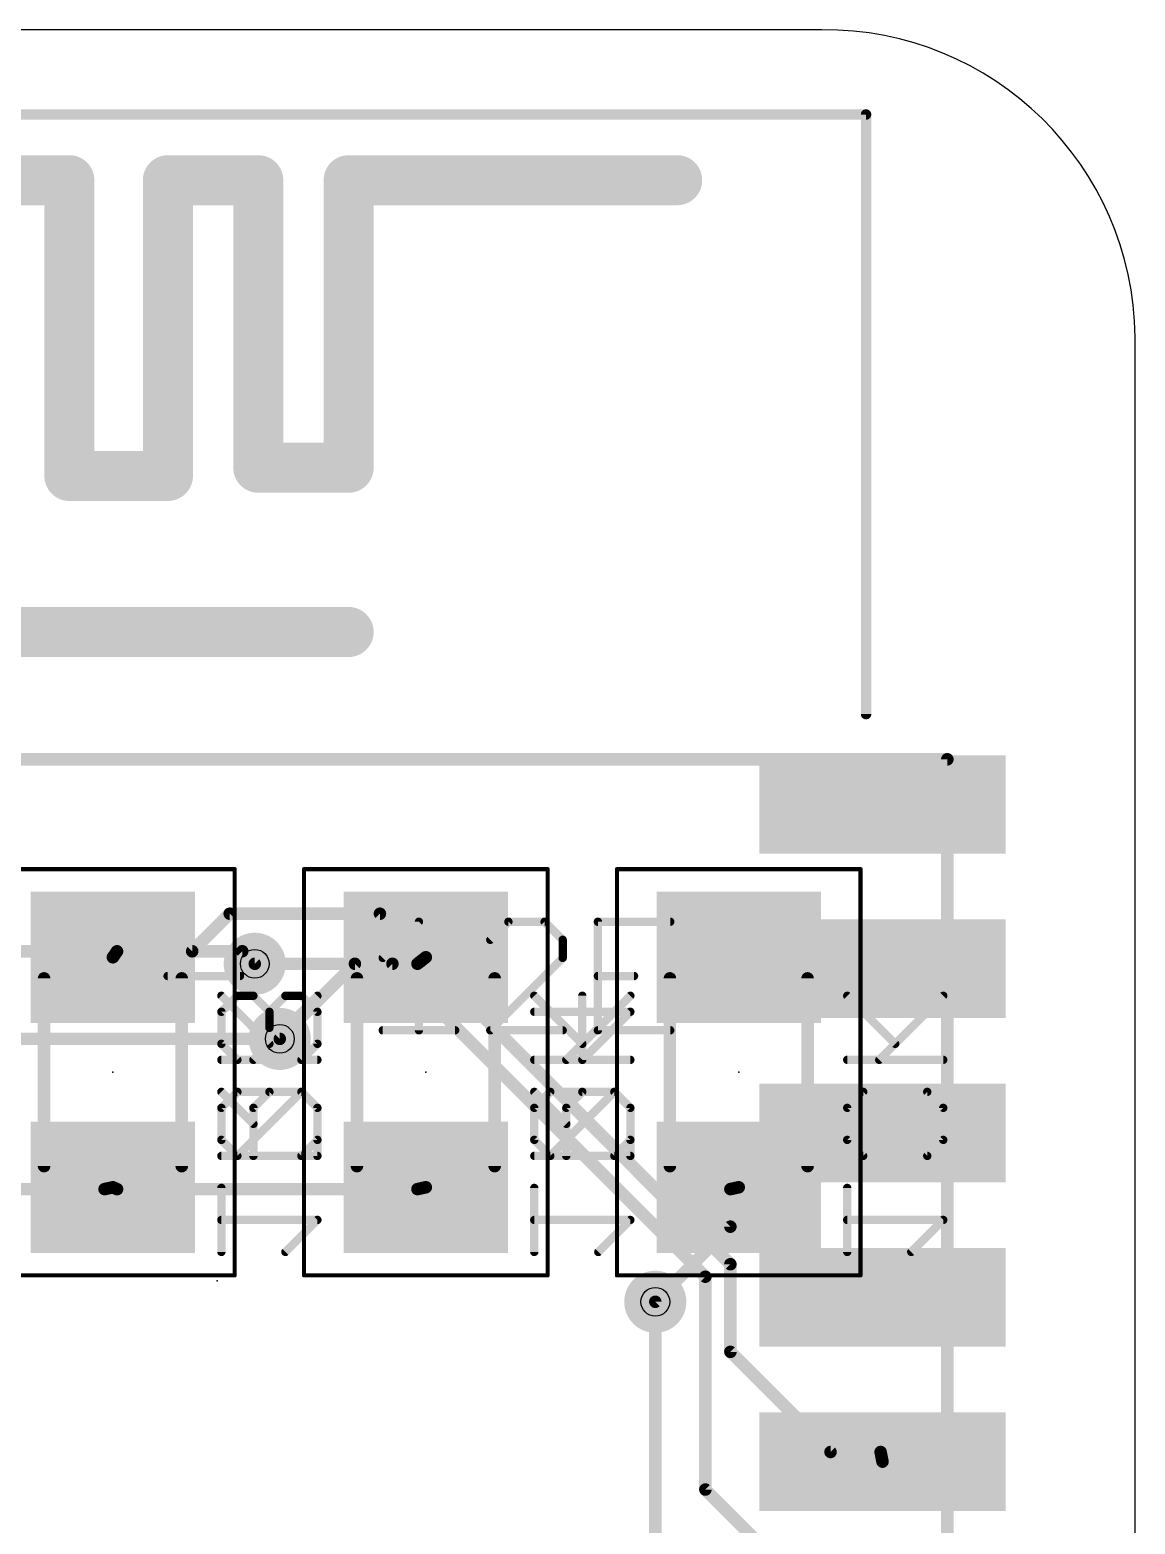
# Model space of a CAD drawing. Extents: x 0 to 45.5, y -0.6 to 38.1.
# Drawn here: x 32.01 to 45.47, y 18.63 to 36.82 of the extents above; entities that cross this region are included whole.
import ezdxf

# ---------------------------------------------------------------- set-up
doc = ezdxf.new("R2010")
doc.units = 0
for name, color, linetype in [('1', 22, 'CONTINUOUS'), ('16', 175, 'CONTINUOUS'), ('18', 82, 'CONTINUOUS'), ('20', 7, 'CONTINUOUS'), ('21', 253, 'CONTINUOUS'), ('23', 7, 'CONTINUOUS'), ('24', 7, 'CONTINUOUS'), ('26', 253, 'CONTINUOUS'), ('28', 253, 'CONTINUOUS'), ('40', 175, 'CONTINUOUS'), ('44', 253, 'CONTINUOUS'), ('52', 253, 'CONTINUOUS')]:
    doc.layers.add(name, color=color, linetype=linetype)

# ---------------------------------------------------------------- blocks, each defined once
blk = doc.blocks.new('RECT')
blk.add_solid([(-0.5, -0.5), (0.5, -0.5), (-0.5, 0.5), (0.5, 0.5)])
blk = doc.blocks.new('ROUNDV')
at = {"const_width": 0.5}
blk.add_lwpolyline([(0, -0.25, 1), (0, 0.25, 1), (0, -0.25)], format="xyb", dxfattribs=at)

msp = doc.modelspace()

# ---------------------------------------------------------------- linework, layer by layer
at = {"layer": '1', "const_width": 0.1524}
for points in [[(34.4424, 26.0604), (33.9852, 25.6032)], [(36.2712, 26.0604), (34.4424, 26.0604)], [(40.5384, 21.7932), (36.2712, 26.0604)], [(33.9852, 25.6032), (30.7848, 25.6032)], [(36.4236, 25.4508), (34.7472, 25.4508)], [(40.2336, 21.6408), (36.4236, 25.4508)], [(27.1272, 24.5364), (35.052, 24.5364)], [(40.5384, 20.7264), (40.5384, 21.7932)], [(40.2336, 19.05), (40.2336, 21.6408)], [(39.624, 17.6784), (39.624, 21.336)], [(41.7576, 19.5072), (40.5384, 20.7264)], [(42.3672, 19.5072), (41.7576, 19.5072)], [(42.3672, 19.5072), (42.39, 19.39)], [(41.7576, 17.526), (40.2336, 19.05)]]:
    msp.add_lwpolyline(points, dxfattribs=at)
at = {"layer": '1', "const_width": 0.0762}
for points in [[(34.4424, 26.0985, 1), (34.4424, 26.0223)], [(34.4693, 26.0335, 1), (34.4155, 26.0873)], [(36.2981, 26.0873, 1), (36.2443, 26.0335)], [(36.2712, 26.0223, 1), (36.2712, 26.0985)], [(33.9583, 25.6301, 1), (34.0121, 25.5763)], [(33.9852, 25.5651, 1), (33.9852, 25.6413)], [(34.7472, 25.4889, 1), (34.7472, 25.4127)], [(36.4505, 25.4777, 1), (36.3967, 25.4239)], [(36.4236, 25.4127, 1), (36.4236, 25.4889)], [(35.052, 24.4983, 1), (35.052, 24.5745)], [(40.5765, 21.7932, 1), (40.5003, 21.7932)], [(40.5115, 21.7663, 1), (40.5653, 21.8201)], [(40.2717, 21.6408, 1), (40.1955, 21.6408)], [(40.2067, 21.6139, 1), (40.2605, 21.6677)], [(39.6621, 21.336, 1), (39.5859, 21.336)], [(40.5003, 20.7264, 1), (40.5765, 20.7264)], [(40.5653, 20.7533, 1), (40.5115, 20.6995)], [(41.7576, 19.5453, 1), (41.7576, 19.4691)], [(41.7307, 19.4803, 1), (41.7845, 19.5341)], [(42.4046, 19.5145, 1), (42.3298, 19.4999)], [(42.3672, 19.4691, 1), (42.3672, 19.5453)], [(42.3526, 19.3827, 1), (42.4274, 19.3973)], [(40.2605, 19.0769, 1), (40.2067, 19.0231)], [(40.1955, 19.05, 1), (40.2717, 19.05)]]:
    msp.add_lwpolyline(points, format="xyb", dxfattribs=at)
at = {"layer": '16', "const_width": 0.1524}
for points in [[(24.13, 27.94), (43.18, 27.94)], [(43.18, 27.94), (43.18, 7.62)], [(33.0708, 25.6032), (33.02, 25.53)], [(34.5948, 25.6032), (33.0708, 25.6032)], [(34.7472, 25.4508), (34.5948, 25.6032)], [(35.052, 24.5364), (35.9664, 25.4508)], [(35.9664, 25.4508), (36.7284, 25.4508)], [(36.7284, 25.4508), (36.83, 25.53)], [(32.9184, 22.7076), (29.4132, 22.7076)], [(32.9184, 22.7076), (33.02, 22.73)], [(33.0708, 22.7076), (33.02, 22.73)], [(33.0708, 22.7076), (36.7284, 22.7076)], [(36.7284, 22.7076), (36.83, 22.73)], [(40.5384, 22.7076), (40.64, 22.73)], [(40.5384, 22.2504), (40.5384, 22.7076)], [(39.624, 21.336), (40.5384, 22.2504)]]:
    msp.add_lwpolyline(points, dxfattribs=at)
at = {"layer": '16', "const_width": 0.0762}
for points in [[(43.2181, 27.94, 1), (43.1419, 27.94)], [(43.18, 27.9019, 1), (43.18, 27.9781)], [(33.0708, 25.6413, 1), (33.0708, 25.5651)], [(33.1021, 25.5815, 1), (33.0395, 25.6249)], [(34.6217, 25.6301, 1), (34.5679, 25.5763)], [(34.5948, 25.5651, 1), (34.5948, 25.6413)], [(32.9887, 25.5517, 1), (33.0513, 25.5083)], [(34.7203, 25.4239, 1), (34.7741, 25.4777)], [(35.9664, 25.4889, 1), (35.9664, 25.4127)], [(35.9933, 25.4239, 1), (35.9395, 25.4777)], [(36.705, 25.4808, 1), (36.7518, 25.4208)], [(36.7284, 25.4127, 1), (36.7284, 25.4889)], [(36.8534, 25.5, 1), (36.8066, 25.56)], [(35.0251, 24.5633, 1), (35.0789, 24.5095)], [(32.9102, 22.7448, 1), (32.9266, 22.6704)], [(32.9184, 22.6695, 1), (32.9184, 22.7457)], [(33.0354, 22.7649, 1), (33.0046, 22.6951)], [(33.0282, 22.6928, 1), (33.0118, 22.7672)], [(33.0708, 22.7457, 1), (33.0708, 22.6695)], [(33.0554, 22.6727, 1), (33.0862, 22.7425)], [(36.7202, 22.7448, 1), (36.7366, 22.6704)], [(36.7284, 22.6695, 1), (36.7284, 22.7457)], [(36.8382, 22.6928, 1), (36.8218, 22.7672)], [(40.5765, 22.7076, 1), (40.5003, 22.7076)], [(40.5302, 22.7448, 1), (40.5466, 22.6704)], [(40.6482, 22.6928, 1), (40.6318, 22.7672)], [(40.5003, 22.2504, 1), (40.5765, 22.2504)], [(40.5653, 22.2235, 1), (40.5115, 22.2773)], [(39.5971, 21.3629, 1), (39.6509, 21.3091)]]:
    msp.add_lwpolyline(points, format="xyb", dxfattribs=at)
at = {"layer": '20'}
for p, q in [((41.6509, 36.82), (4.319, 36.82)), ((45.466, 3.7552), (45.466, 33.0809))]:
    msp.add_line(p, q, dxfattribs=at)
msp.add_arc((41.6889, 33.0429), 3.7773, 0.5764, 90.5764, dxfattribs=at)
at = {"layer": '21'}
for points, const_width in [([(26.19, 35.79), (42.19, 35.79)], 0.127), ([(42.19, 35.79), (42.19, 28.49)], 0.127), ([(31.29, 34.99), (32.49, 34.99)], 0.6096), ([(32.49, 34.99), (32.49, 31.39)], 0.6096), ([(33.69, 31.39), (33.69, 34.99)], 0.6096), ([(33.69, 34.99), (34.79, 34.99)], 0.6096), ([(34.79, 34.99), (34.79, 31.49)], 0.6096), ([(35.89, 31.49), (35.89, 34.99)], 0.6096), ([(35.89, 34.99), (39.89, 34.99)], 0.6096), ([(32.49, 31.39), (33.69, 31.39)], 0.6096), ([(34.79, 31.49), (35.89, 31.49)], 0.6096), ([(29.39, 29.49), (35.89, 29.49)], 0.6096), ([(36.3054, 25.5221), (36.746, 25.9627)], 0.1016), ([(36.746, 25.9627), (36.746, 24.6408)], 0.1016), ([(37.8354, 25.9627), (37.6151, 25.7424)], 0.1016), ([(38.2761, 25.9627), (37.8354, 25.9627)], 0.1016), ([(38.4964, 25.7424), (38.2761, 25.9627)], 0.1016), ([(39.8061, 25.9627), (38.9248, 25.9627)], 0.1016), ([(38.9248, 25.9627), (38.9248, 24.6408)], 0.1016), ([(38.4964, 25.5221), (38.4964, 25.7424)], 0.1016), ([(37.6151, 24.6408), (38.4964, 25.5221)], 0.1016), ([(33.6859, 25.3018), (34.5672, 25.3018)], 0.1016), ([(38.9248, 25.3018), (39.3655, 25.3018)], 0.1016), ([(36.3054, 24.6408), (37.1867, 24.6408)], 0.1016), ([(38.4964, 24.6408), (37.6151, 24.6408)], 0.1016), ([(38.9248, 24.6408), (39.8061, 24.6408)], 0.1016)]:
    msp.add_lwpolyline(points, dxfattribs=dict(at, const_width=const_width))
for points, const_width in [([(42.2218, 35.79, 1), (42.1583, 35.79)], 0.0635), ([(42.19, 35.7582, 1), (42.19, 35.8218)], 0.0635), ([(32.6424, 34.99, 1), (32.3376, 34.99)], 0.3048), ([(32.49, 34.8376, 1), (32.49, 35.1424)], 0.3048), ([(33.8424, 34.99, 1), (33.5376, 34.99)], 0.3048), ([(33.69, 35.1424, 1), (33.69, 34.8376)], 0.3048), ([(34.9424, 34.99, 1), (34.6376, 34.99)], 0.3048), ([(34.79, 34.8376, 1), (34.79, 35.1424)], 0.3048), ([(36.0424, 34.99, 1), (35.7376, 34.99)], 0.3048), ([(35.89, 35.1424, 1), (35.89, 34.8376)], 0.3048), ([(39.89, 34.8376, 1), (39.89, 35.1424)], 0.3048), ([(32.49, 31.5424, 1), (32.49, 31.2376)], 0.3048), ([(33.69, 31.2376, 1), (33.69, 31.5424)], 0.3048), ([(34.79, 31.6424, 1), (34.79, 31.3376)], 0.3048), ([(35.89, 31.3376, 1), (35.89, 31.6424)], 0.3048), ([(32.3376, 31.39, 1), (32.6424, 31.39)], 0.3048), ([(33.5376, 31.39, 1), (33.8424, 31.39)], 0.3048), ([(34.6376, 31.49, 1), (34.9424, 31.49)], 0.3048), ([(35.7376, 31.49, 1), (36.0424, 31.49)], 0.3048), ([(35.89, 29.3376, 1), (35.89, 29.6424)], 0.3048), ([(42.1583, 28.49, 1), (42.2218, 28.49)], 0.0635), ([(36.7714, 25.9627, 1), (36.7206, 25.9627)], 0.0508), ([(36.764, 25.9448, 1), (36.7281, 25.9807)], 0.0508), ([(37.8354, 25.9881, 1), (37.8354, 25.9373)], 0.0508), ([(37.8534, 25.9448, 1), (37.8175, 25.9807)], 0.0508), ([(38.294, 25.9807, 1), (38.2581, 25.9448)], 0.0508), ([(38.2761, 25.9373, 1), (38.2761, 25.9881)], 0.0508), ([(38.9248, 25.9881, 1), (38.9248, 25.9373)], 0.0508), ([(38.9502, 25.9627, 1), (38.8994, 25.9627)], 0.0508), ([(39.8061, 25.9373, 1), (39.8061, 25.9881)], 0.0508), ([(37.5971, 25.7604, 1), (37.6331, 25.7244)], 0.0508), ([(38.5218, 25.7424, 1), (38.471, 25.7424)], 0.0508), ([(38.4784, 25.7244, 1), (38.5143, 25.7604)], 0.0508), ([(36.2874, 25.54, 1), (36.3233, 25.5041)], 0.0508), ([(38.471, 25.5221, 1), (38.5218, 25.5221)], 0.0508), ([(38.5143, 25.5041, 1), (38.4784, 25.54)], 0.0508), ([(33.6859, 25.3272, 1), (33.6859, 25.2764)], 0.0508), ([(34.5672, 25.2764, 1), (34.5672, 25.3272)], 0.0508), ([(38.9248, 25.3272, 1), (38.9248, 25.2764)], 0.0508), ([(39.3655, 25.2764, 1), (39.3655, 25.3272)], 0.0508), ([(36.3054, 24.6662, 1), (36.3054, 24.6154)], 0.0508), ([(36.7206, 24.6408, 1), (36.7714, 24.6408)], 0.0508), ([(37.1867, 24.6154, 1), (37.1867, 24.6662)], 0.0508), ([(37.5971, 24.6588, 1), (37.6331, 24.6228)], 0.0508), ([(37.6151, 24.6662, 1), (37.6151, 24.6154)], 0.0508), ([(38.4964, 24.6154, 1), (38.4964, 24.6662)], 0.0508), ([(38.9248, 24.6662, 1), (38.9248, 24.6154)], 0.0508), ([(38.8994, 24.6408, 1), (38.9502, 24.6408)], 0.0508), ([(39.8061, 24.6154, 1), (39.8061, 24.6662)], 0.0508)]:
    msp.add_lwpolyline(points, format="xyb", dxfattribs=dict(at, const_width=const_width))
at = {"layer": '23'}
msp.add_point((34.29, 21.59), dxfattribs=at)
at = {"layer": '24'}
for p in [(33.02, 24.13), (36.83, 24.13), (40.64, 24.13)]:
    msp.add_point(p, dxfattribs=at)
at = {"layer": '26', "const_width": 0.1016}
for points in [[(34.5357, 25.061), (34.3408, 24.8661)], [(34.7306, 25.061), (34.5357, 25.061)], [(34.9255, 24.8661), (34.7306, 25.061)], [(35.1204, 25.061), (34.9255, 24.8661)], [(35.3153, 25.061), (35.1204, 25.061)], [(35.5102, 24.8661), (35.3153, 25.061)], [(38.7355, 24.2814), (38.7355, 25.061)], [(34.3408, 24.8661), (34.3408, 24.4763)], [(34.9255, 24.8661), (34.9255, 24.6712)], [(35.5102, 24.4763), (35.5102, 24.8661)], [(38.1508, 24.8661), (39.3202, 24.8661)], [(39.3202, 24.8661), (38.7355, 24.2814)], [(34.3408, 24.4763), (34.5357, 24.2814)], [(35.3153, 24.2814), (35.5102, 24.4763)], [(34.7306, 23.5018), (34.3408, 23.8916)], [(34.9255, 23.8916), (34.7306, 23.6967)], [(35.3153, 23.8916), (34.9255, 23.8916)], [(35.5102, 23.6967), (35.3153, 23.8916)], [(38.5406, 23.5018), (38.1508, 23.8916)], [(38.7355, 23.8916), (38.5406, 23.6967)], [(39.1253, 23.8916), (38.7355, 23.8916)], [(39.3202, 23.6967), (39.1253, 23.8916)], [(34.7306, 23.6967), (34.7306, 23.112)], [(35.5102, 23.112), (35.5102, 23.6967)], [(38.5406, 23.6967), (38.5406, 23.112)], [(39.3202, 23.112), (39.3202, 23.6967)], [(34.3408, 23.112), (35.5102, 23.112)], [(38.1508, 23.112), (39.3202, 23.112)]]:
    msp.add_lwpolyline(points, dxfattribs=at)
at = {"layer": '26', "const_width": 0.0508}
for points in [[(34.5357, 25.0864, 1), (34.5357, 25.0356)], [(34.5537, 25.043, 1), (34.5177, 25.079)], [(34.7486, 25.079, 1), (34.7126, 25.043)], [(34.7306, 25.0356, 1), (34.7306, 25.0864)], [(35.1204, 25.0864, 1), (35.1204, 25.0356)], [(35.1384, 25.043, 1), (35.1024, 25.079)], [(35.3333, 25.079, 1), (35.2973, 25.043)], [(35.3153, 25.0356, 1), (35.3153, 25.0864)], [(38.7609, 25.061, 1), (38.7101, 25.061)], [(34.3228, 24.8841, 1), (34.3588, 24.8481)], [(34.3662, 24.8661, 1), (34.3154, 24.8661)], [(34.9075, 24.8841, 1), (34.9435, 24.8481)], [(34.9509, 24.8661, 1), (34.9001, 24.8661)], [(34.9075, 24.8481, 1), (34.9435, 24.8841)], [(35.5356, 24.8661, 1), (35.4848, 24.8661)], [(35.4922, 24.8481, 1), (35.5282, 24.8841)], [(38.1508, 24.8915, 1), (38.1508, 24.8407)], [(39.3382, 24.8481, 1), (39.3022, 24.8841)], [(39.3202, 24.8407, 1), (39.3202, 24.8915)], [(34.9001, 24.6712, 1), (34.9509, 24.6712)], [(34.3588, 24.4943, 1), (34.3228, 24.4583)], [(34.3154, 24.4763, 1), (34.3662, 24.4763)], [(35.4848, 24.4763, 1), (35.5356, 24.4763)], [(35.5282, 24.4583, 1), (35.4922, 24.4943)], [(34.5177, 24.2634, 1), (34.5537, 24.2994)], [(35.2973, 24.2994, 1), (35.3333, 24.2634)], [(38.7175, 24.2994, 1), (38.7535, 24.2634)], [(38.7101, 24.2814, 1), (38.7609, 24.2814)], [(34.3588, 23.9096, 1), (34.3228, 23.8736)], [(34.9255, 23.917, 1), (34.9255, 23.8662)], [(34.9435, 23.8736, 1), (34.9075, 23.9096)], [(35.3333, 23.9096, 1), (35.2973, 23.8736)], [(35.3153, 23.8662, 1), (35.3153, 23.917)], [(38.1688, 23.9096, 1), (38.1328, 23.8736)], [(38.7355, 23.917, 1), (38.7355, 23.8662)], [(38.7535, 23.8736, 1), (38.7175, 23.9096)], [(39.1433, 23.9096, 1), (39.1073, 23.8736)], [(39.1253, 23.8662, 1), (39.1253, 23.917)], [(34.7126, 23.7147, 1), (34.7486, 23.6787)], [(34.756, 23.6967, 1), (34.7052, 23.6967)], [(35.5356, 23.6967, 1), (35.4848, 23.6967)], [(35.4922, 23.6787, 1), (35.5282, 23.7147)], [(38.5226, 23.7147, 1), (38.5586, 23.6787)], [(38.566, 23.6967, 1), (38.5152, 23.6967)], [(39.3456, 23.6967, 1), (39.2948, 23.6967)], [(39.3022, 23.6787, 1), (39.3382, 23.7147)], [(34.7126, 23.4838, 1), (34.7486, 23.5198)], [(38.5226, 23.4838, 1), (38.5586, 23.5198)], [(34.3408, 23.1374, 1), (34.3408, 23.0866)], [(34.7052, 23.112, 1), (34.756, 23.112)], [(35.4848, 23.112, 1), (35.5356, 23.112)], [(35.5102, 23.0866, 1), (35.5102, 23.1374)], [(38.1508, 23.1374, 1), (38.1508, 23.0866)], [(38.5152, 23.112, 1), (38.566, 23.112)], [(39.2948, 23.112, 1), (39.3456, 23.112)], [(39.3202, 23.0866, 1), (39.3202, 23.1374)]]:
    msp.add_lwpolyline(points, format="xyb", dxfattribs=at)
at = {"layer": '28', "const_width": 0.0508}
for points in [[(34.3588, 25.079, 1), (34.3228, 25.043)], [(35.5282, 25.043, 1), (35.4922, 25.079)], [(38.1688, 25.079, 1), (38.1328, 25.043)], [(39.3382, 25.043, 1), (39.3022, 25.079)], [(41.9788, 25.079, 1), (41.9428, 25.043)], [(43.1482, 25.043, 1), (43.1122, 25.079)], [(34.9075, 24.4583, 1), (34.9435, 24.4943)], [(38.7175, 24.4583, 1), (38.7535, 24.4943)], [(42.5275, 24.4583, 1), (42.5635, 24.4943)], [(34.3408, 24.3068, 1), (34.3408, 24.256)], [(34.7126, 24.2994, 1), (34.7486, 24.2634)], [(35.5102, 24.256, 1), (35.5102, 24.3068)], [(38.1508, 24.3068, 1), (38.1508, 24.256)], [(38.5226, 24.2994, 1), (38.5586, 24.2634)], [(39.3202, 24.256, 1), (39.3202, 24.3068)], [(41.9608, 24.3068, 1), (41.9608, 24.256)], [(42.3326, 24.2994, 1), (42.3686, 24.2634)], [(43.1302, 24.256, 1), (43.1302, 24.3068)], [(34.5357, 23.917, 1), (34.5357, 23.8662)], [(34.5537, 23.8736, 1), (34.5177, 23.9096)], [(35.3333, 23.9096, 1), (35.2973, 23.8736)], [(35.3333, 23.8736, 1), (35.2973, 23.9096)], [(35.3153, 23.8662, 1), (35.3153, 23.917)], [(38.3457, 23.917, 1), (38.3457, 23.8662)], [(38.3637, 23.8736, 1), (38.3277, 23.9096)], [(39.1433, 23.9096, 1), (39.1073, 23.8736)], [(39.1433, 23.8736, 1), (39.1073, 23.9096)], [(39.1253, 23.8662, 1), (39.1253, 23.917)], [(42.1557, 23.917, 1), (42.1557, 23.8662)], [(42.1737, 23.8736, 1), (42.1377, 23.9096)], [(42.9533, 23.9096, 1), (42.9173, 23.8736)], [(42.9533, 23.8736, 1), (42.9173, 23.9096)], [(42.9353, 23.8662, 1), (42.9353, 23.917)], [(34.3228, 23.7147, 1), (34.3588, 23.6787)], [(34.3662, 23.6967, 1), (34.3154, 23.6967)], [(35.5356, 23.6967, 1), (35.4848, 23.6967)], [(35.4922, 23.6787, 1), (35.5282, 23.7147)], [(38.1328, 23.7147, 1), (38.1688, 23.6787)], [(38.1762, 23.6967, 1), (38.1254, 23.6967)], [(39.3456, 23.6967, 1), (39.2948, 23.6967)], [(39.3022, 23.6787, 1), (39.3382, 23.7147)], [(41.9428, 23.7147, 1), (41.9788, 23.6787)], [(41.9862, 23.6967, 1), (41.9354, 23.6967)], [(43.1556, 23.6967, 1), (43.1048, 23.6967)], [(43.1122, 23.6787, 1), (43.1482, 23.7147)], [(34.3588, 23.3249, 1), (34.3228, 23.2889)], [(34.3154, 23.3069, 1), (34.3662, 23.3069)], [(35.4848, 23.3069, 1), (35.5356, 23.3069)], [(35.5282, 23.2889, 1), (35.4922, 23.3249)], [(38.1688, 23.3249, 1), (38.1328, 23.2889)], [(38.1254, 23.3069, 1), (38.1762, 23.3069)], [(39.2948, 23.3069, 1), (39.3456, 23.3069)], [(39.3382, 23.2889, 1), (39.3022, 23.3249)], [(41.9788, 23.3249, 1), (41.9428, 23.2889)], [(41.9354, 23.3069, 1), (41.9862, 23.3069)], [(43.1048, 23.3069, 1), (43.1556, 23.3069)], [(43.1482, 23.2889, 1), (43.1122, 23.3249)], [(34.5177, 23.13, 1), (34.5537, 23.094)], [(34.5357, 23.1374, 1), (34.5357, 23.0866)], [(34.5177, 23.094, 1), (34.5537, 23.13)], [(35.2973, 23.13, 1), (35.3333, 23.094)], [(35.3153, 23.0866, 1), (35.3153, 23.1374)], [(38.3277, 23.13, 1), (38.3637, 23.094)], [(38.3457, 23.1374, 1), (38.3457, 23.0866)], [(38.3277, 23.094, 1), (38.3637, 23.13)], [(39.1073, 23.13, 1), (39.1433, 23.094)], [(39.1253, 23.0866, 1), (39.1253, 23.1374)], [(42.1377, 23.13, 1), (42.1737, 23.094)], [(42.1557, 23.1374, 1), (42.1557, 23.0866)], [(42.1377, 23.094, 1), (42.1737, 23.13)], [(42.9173, 23.13, 1), (42.9533, 23.094)], [(42.9353, 23.0866, 1), (42.9353, 23.1374)], [(34.3662, 22.7222, 1), (34.3154, 22.7222)], [(38.1762, 22.7222, 1), (38.1254, 22.7222)], [(41.9862, 22.7222, 1), (41.9354, 22.7222)], [(34.3408, 22.3578, 1), (34.3408, 22.307)], [(35.5282, 22.3144, 1), (35.4922, 22.3504)], [(35.5102, 22.307, 1), (35.5102, 22.3578)], [(38.1508, 22.3578, 1), (38.1508, 22.307)], [(39.3382, 22.3144, 1), (39.3022, 22.3504)], [(39.3202, 22.307, 1), (39.3202, 22.3578)], [(41.9608, 22.3578, 1), (41.9608, 22.307)], [(43.1482, 22.3144, 1), (43.1122, 22.3504)], [(43.1302, 22.307, 1), (43.1302, 22.3578)], [(34.3154, 21.9426, 1), (34.3662, 21.9426)], [(35.1024, 21.9606, 1), (35.1384, 21.9246)], [(38.1254, 21.9426, 1), (38.1762, 21.9426)], [(38.9124, 21.9606, 1), (38.9484, 21.9246)], [(41.9354, 21.9426, 1), (41.9862, 21.9426)], [(42.7224, 21.9606, 1), (42.7584, 21.9246)]]:
    msp.add_lwpolyline(points, format="xyb", dxfattribs=at)
at = {"layer": '28', "const_width": 0.1016}
for points in [[(34.9255, 24.4763), (34.3408, 25.061)], [(34.7306, 24.2814), (35.5102, 25.061)], [(38.7355, 24.4763), (38.1508, 25.061)], [(38.5406, 24.2814), (39.3202, 25.061)], [(42.5455, 24.4763), (41.9608, 25.061)], [(42.3506, 24.2814), (43.1302, 25.061)], [(35.5102, 24.2814), (34.3408, 24.2814)], [(39.3202, 24.2814), (38.1508, 24.2814)], [(43.1302, 24.2814), (41.9608, 24.2814)], [(34.5357, 23.8916), (34.3408, 23.6967)], [(35.3153, 23.8916), (34.5357, 23.8916)], [(34.5357, 23.112), (35.3153, 23.8916)], [(35.5102, 23.6967), (35.3153, 23.8916)], [(38.3457, 23.8916), (38.1508, 23.6967)], [(39.1253, 23.8916), (38.3457, 23.8916)], [(38.3457, 23.112), (39.1253, 23.8916)], [(39.3202, 23.6967), (39.1253, 23.8916)], [(42.1557, 23.8916), (41.9608, 23.6967)], [(42.9353, 23.8916), (42.1557, 23.8916)], [(42.1557, 23.112), (42.9353, 23.8916)], [(43.1302, 23.6967), (42.9353, 23.8916)], [(34.3408, 23.6967), (34.3408, 23.3069)], [(35.5102, 23.3069), (35.5102, 23.6967)], [(38.1508, 23.6967), (38.1508, 23.3069)], [(39.3202, 23.3069), (39.3202, 23.6967)], [(41.9608, 23.6967), (41.9608, 23.3069)], [(43.1302, 23.3069), (43.1302, 23.6967)], [(34.3408, 23.3069), (34.5357, 23.112)], [(35.3153, 23.112), (35.5102, 23.3069)], [(38.1508, 23.3069), (38.3457, 23.112)], [(39.1253, 23.112), (39.3202, 23.3069)], [(41.9608, 23.3069), (42.1557, 23.112)], [(42.9353, 23.112), (43.1302, 23.3069)], [(34.5357, 23.112), (35.3153, 23.112)], [(38.3457, 23.112), (39.1253, 23.112)], [(42.1557, 23.112), (42.9353, 23.112)], [(34.3408, 21.9426), (34.3408, 22.7222)], [(38.1508, 21.9426), (38.1508, 22.7222)], [(41.9608, 21.9426), (41.9608, 22.7222)], [(35.5102, 22.3324), (34.3408, 22.3324)], [(35.1204, 21.9426), (35.5102, 22.3324)], [(39.3202, 22.3324), (38.1508, 22.3324)], [(38.9304, 21.9426), (39.3202, 22.3324)], [(43.1302, 22.3324), (41.9608, 22.3324)], [(42.7404, 21.9426), (43.1302, 22.3324)]]:
    msp.add_lwpolyline(points, dxfattribs=at)
at = {"layer": '40', "const_width": 0.0508}
for points in [[(34.503, 26.603), (31.537, 26.603)], [(34.503, 21.657), (34.503, 26.603)], [(35.347, 26.603), (35.347, 21.657)], [(38.313, 26.603), (35.347, 26.603)], [(38.313, 21.657), (38.313, 26.603)], [(39.157, 26.603), (39.157, 21.657)], [(42.123, 26.603), (39.157, 26.603)], [(42.123, 21.657), (42.123, 26.603)], [(31.537, 21.657), (34.503, 21.657)], [(35.347, 21.657), (38.313, 21.657)], [(39.157, 21.657), (42.123, 21.657)]]:
    msp.add_lwpolyline(points, dxfattribs=at)
at = {"layer": '40', "const_width": 0.0254}
for points in [[(34.5157, 26.603, 1), (34.4903, 26.603)], [(34.503, 26.5903, 1), (34.503, 26.6157)], [(35.3597, 26.603, 1), (35.3343, 26.603)], [(35.347, 26.6157, 1), (35.347, 26.5903)], [(38.3257, 26.603, 1), (38.3003, 26.603)], [(38.313, 26.5903, 1), (38.313, 26.6157)], [(39.1697, 26.603, 1), (39.1443, 26.603)], [(39.157, 26.6157, 1), (39.157, 26.5903)], [(42.1357, 26.603, 1), (42.1103, 26.603)], [(42.123, 26.5903, 1), (42.123, 26.6157)], [(34.4903, 21.657, 1), (34.5157, 21.657)], [(34.503, 21.6443, 1), (34.503, 21.6697)], [(35.347, 21.6697, 1), (35.347, 21.6443)], [(35.3343, 21.657, 1), (35.3597, 21.657)], [(38.3003, 21.657, 1), (38.3257, 21.657)], [(38.313, 21.6443, 1), (38.313, 21.6697)], [(39.157, 21.6697, 1), (39.157, 21.6443)], [(39.1443, 21.657, 1), (39.1697, 21.657)], [(42.1103, 21.657, 1), (42.1357, 21.657)], [(42.123, 21.6443, 1), (42.123, 21.6697)]]:
    msp.add_lwpolyline(points, format="xyb", dxfattribs=at)
at = {"layer": '44'}
for centre in [(34.7472, 25.4508), (35.052, 24.5364), (39.624, 21.336)]:
    msp.add_circle(centre, 0.175, dxfattribs=at)
at = {"layer": '52', "const_width": 0.1524}
for points in [[(32.1818, 22.987), (32.1818, 25.273)], [(33.8582, 22.987), (33.8582, 25.273)], [(35.9918, 22.987), (35.9918, 25.273)], [(37.6682, 22.987), (37.6682, 25.273)], [(39.8018, 22.987), (39.8018, 25.273)], [(41.4782, 22.987), (41.4782, 25.273)]]:
    msp.add_lwpolyline(points, dxfattribs=at)
at = {"layer": '52', "const_width": 0.0762}
for points in [[(32.2199, 25.273, 1), (32.1437, 25.273)], [(33.8963, 25.273, 1), (33.8201, 25.273)], [(36.0299, 25.273, 1), (35.9537, 25.273)], [(37.7063, 25.273, 1), (37.6301, 25.273)], [(39.8399, 25.273, 1), (39.7637, 25.273)], [(41.5163, 25.273, 1), (41.4401, 25.273)], [(32.1437, 22.987, 1), (32.2199, 22.987)], [(33.8201, 22.987, 1), (33.8963, 22.987)], [(35.9537, 22.987, 1), (36.0299, 22.987)], [(37.6301, 22.987, 1), (37.7063, 22.987)], [(39.7637, 22.987, 1), (39.8399, 22.987)], [(41.4401, 22.987, 1), (41.5163, 22.987)]]:
    msp.add_lwpolyline(points, format="xyb", dxfattribs=at)

# ---------------------------------------------------------------- block references
at = {"layer": '1', "xscale": 3, "yscale": 1.2}
for p in [(42.39, 27.39), (42.39, 25.39), (42.39, 23.39), (42.39, 21.39), (42.39, 19.39)]:
    msp.add_blockref('RECT', p, dxfattribs=at)
at = {"layer": '16', "xscale": 1.6, "yscale": 2, "rotation": 270}
for p in [(33.02, 25.53), (36.83, 25.53), (40.64, 25.53), (33.02, 22.73), (36.83, 22.73), (40.64, 22.73)]:
    msp.add_blockref('RECT', p, dxfattribs=at)
at = {"layer": '18', "xscale": 0.7564, "yscale": 0.7564}
for p in [(34.7472, 25.4508), (34.7472, 25.4508), (35.052, 24.5364), (35.052, 24.5364), (39.624, 21.336), (39.624, 21.336)]:
    msp.add_blockref('ROUNDV', p, dxfattribs=at)
at = {"layer": '52', "xscale": 0.5842, "yscale": 1.8288, "rotation": 270}
for p in [(33.02, 25.5397), (36.83, 25.5397), (40.64, 25.5397), (33.02, 22.7203), (36.83, 22.7203), (40.64, 22.7203)]:
    msp.add_blockref('RECT', p, dxfattribs=at)

doc.saveas('drawing.dxf')
